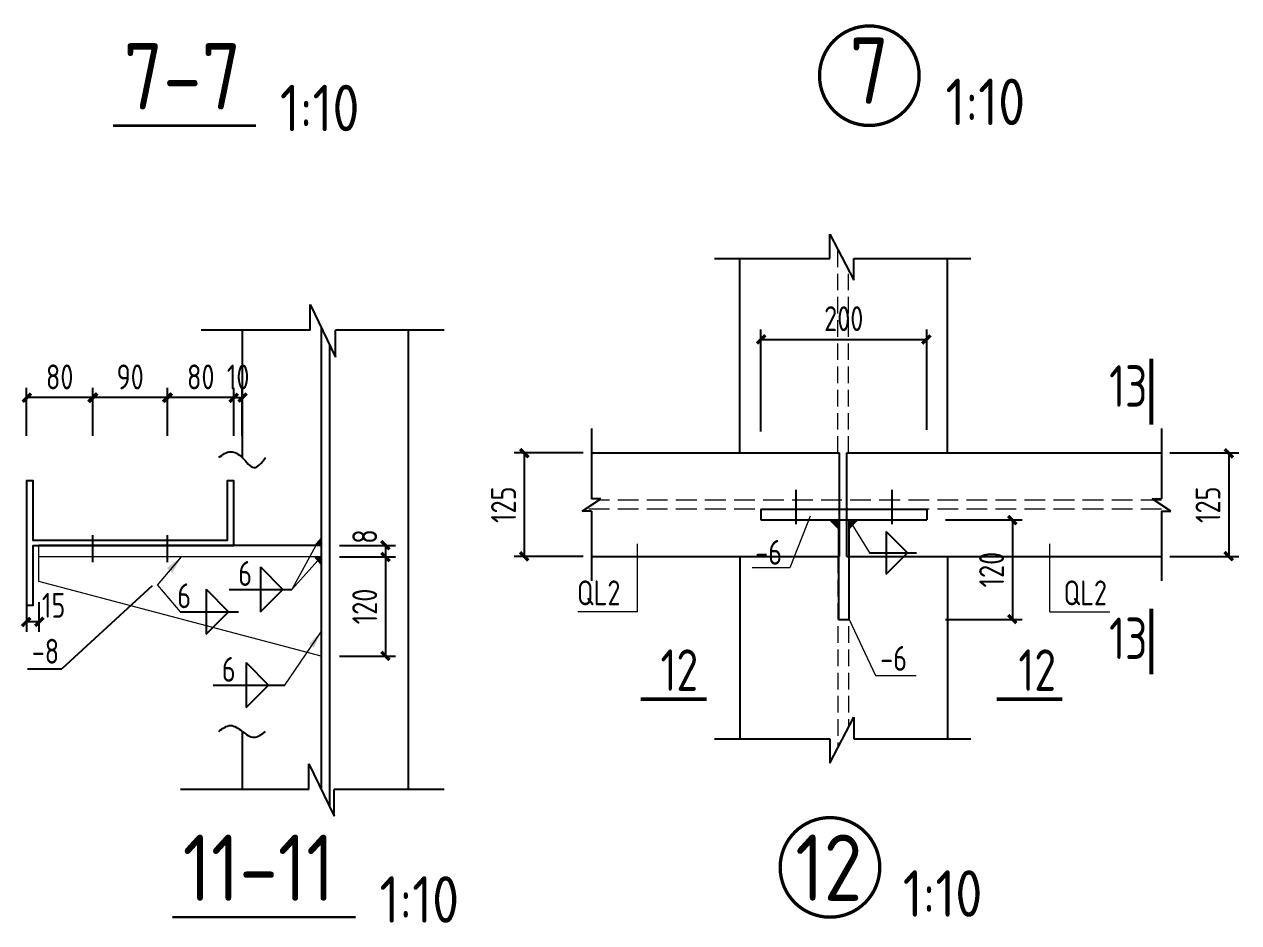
# Model space of a CAD drawing. Header units: millimetres. Extents: x 865490 to 879904, y 39442 to 44891.
# Drawn here: x 875750.8 to 875897.1, y 39741 to 39849.3 of the extents above; entities that cross this region are included whole.
import ezdxf

# ---------------------------------------------------------------- set-up
doc = ezdxf.new("R2010")
doc.units = ezdxf.units.MM
doc.header["$LTSCALE"] = 1000
doc.header["$MEASUREMENT"] = 0
doc.linetypes.add('DASH', pattern=[0.35, 0.25, -0.1])
for name, color, linetype, lineweight in [('1', 4, 'Continuous', 70), ('D3', 62, 'Continuous', 9), ('LZ', 64, 'Continuous', 9), ('数字', 3, 'Continuous', 9)]:
    doc.layers.add(name, color=color, linetype=linetype, lineweight=lineweight)
for name, color, linetype in [('D1', 112, 'Continuous'), ('D2', 6, 'Continuous'), ('DIM', 7, 'Continuous'), ('M_Prof', 2, 'Continuous'), ('Prof', 2, 'Continuous'), ('PUB_DIM', 3, 'Continuous'), ('文字', 7, 'Continuous'), ('桩', 6, 'Continuous')]:
    doc.layers.add(name, color=color, linetype=linetype)
doc.styles.add('GBHZ', font='gbenor.shx', dxfattribs={"width": 0.9, "bigfont": 'gbcbig.shx'})
doc.dimstyles.new('Y10', dxfattribs={"dimscale": 0, "dimtxt": 3, "dimasz": 0.01, "dimexe": 1.2, "dimexo": 1, "dimgap": 1, "dimtad": 1, "dimdec": 0, "dimlfac": 10, "dimzin": 0, "dimdsep": 46, "dimtxsty": 'GBHZ', "dimblk1": 'DX', "dimblk2": 'DX', "dimsah": 1, "dimcen": 0.09, "dimdle": 1, "dimadec": 0, "dimazin": 0, "dimtfac": 1, "dimtdec": 0, "dimtix": 1, "dimtmove": 2, "dimatfit": 3, "dimldrblk": 'DX', "dimfxl": 0, "dimtolj": 1, "dimtzin": 0, "dimarcsym": 0})

# ---------------------------------------------------------------- blocks, each defined once
blk = doc.blocks.new('DX')
at = {"color": 0, "linetype": 'ByBlock', "const_width": 40}
blk.add_lwpolyline([(-54, -51), (46, 49)], dxfattribs=at)
blk = doc.blocks.new('*D930')
at = {"layer": 'Defpoints', "color": 0, "linetype": 'ByBlock', "transparency": 16777216}
for p in [(875768.09, 39804.26), (875768.09, 39798.66), (875776.09, 39798.66)]:
    blk.add_point(p, dxfattribs=at)
at = {"layer": 'DIM', "color": 0, "linetype": 'ByBlock', "lineweight": -2, "transparency": 16777216}
for p, q in [((875768.09, 39799.66), (875768.09, 39805.46)), ((875776.09, 39799.66), (875776.09, 39805.46)), ((875776.08, 39804.26), (875768.1, 39804.26))]:
    blk.add_line(p, q, dxfattribs=at)
at = {"layer": 'DIM', "color": 0, "linetype": 'ByBlock', "lineweight": -2, "transparency": 16777216, "xscale": 0.01, "yscale": 0.01, "zscale": 0.01, "rotation": 180}
blk.add_blockref('DX', (875768.09, 39804.26), dxfattribs=at)
at = {"layer": 'DIM', "color": 0, "linetype": 'ByBlock', "lineweight": -2, "transparency": 16777216, "xscale": 0.01, "yscale": 0.01, "zscale": 0.01}
blk.add_blockref('DX', (875776.09, 39804.26), dxfattribs=at)
at = {"layer": 'DIM', "color": 0, "linetype": 'ByBlock', "transparency": 16777216, "insert": (875772.09, 39806.76), "char_height": 3, "attachment_point": 5, "style": 'GBHZ'}
blk.add_mtext('\\A1;80', dxfattribs=at)
blk = doc.blocks.new('*D931')
at = {"layer": 'Defpoints', "color": 0, "linetype": 'ByBlock', "transparency": 16777216}
for p in [(875759.09, 39804.26), (875759.09, 39798.66), (875768.09, 39798.66)]:
    blk.add_point(p, dxfattribs=at)
at = {"layer": 'DIM', "color": 0, "linetype": 'ByBlock', "lineweight": -2, "transparency": 16777216}
for p, q in [((875759.09, 39799.66), (875759.09, 39805.46)), ((875768.09, 39799.66), (875768.09, 39805.46)), ((875768.08, 39804.26), (875759.1, 39804.26))]:
    blk.add_line(p, q, dxfattribs=at)
at = {"layer": 'DIM', "color": 0, "linetype": 'ByBlock', "lineweight": -2, "transparency": 16777216, "xscale": 0.01, "yscale": 0.01, "zscale": 0.01, "rotation": 180}
blk.add_blockref('DX', (875759.09, 39804.26), dxfattribs=at)
at = {"layer": 'DIM', "color": 0, "linetype": 'ByBlock', "lineweight": -2, "transparency": 16777216, "xscale": 0.01, "yscale": 0.01, "zscale": 0.01}
blk.add_blockref('DX', (875768.09, 39804.26), dxfattribs=at)
at = {"layer": 'DIM', "color": 0, "linetype": 'ByBlock', "transparency": 16777216, "insert": (875763.59, 39806.76), "char_height": 3, "attachment_point": 5, "style": 'GBHZ'}
blk.add_mtext('\\A1;90', dxfattribs=at)
blk = doc.blocks.new('*D932')
at = {"layer": 'Defpoints', "color": 0, "linetype": 'ByBlock', "transparency": 16777216}
for p in [(875751.09, 39804.26), (875751.09, 39798.66), (875759.09, 39798.66)]:
    blk.add_point(p, dxfattribs=at)
at = {"layer": 'DIM', "color": 0, "linetype": 'ByBlock', "lineweight": -2, "transparency": 16777216}
for p, q in [((875751.09, 39799.66), (875751.09, 39805.46)), ((875759.09, 39799.66), (875759.09, 39805.46)), ((875759.08, 39804.26), (875751.1, 39804.26))]:
    blk.add_line(p, q, dxfattribs=at)
at = {"layer": 'DIM', "color": 0, "linetype": 'ByBlock', "lineweight": -2, "transparency": 16777216, "xscale": 0.01, "yscale": 0.01, "zscale": 0.01, "rotation": 180}
blk.add_blockref('DX', (875751.09, 39804.26), dxfattribs=at)
at = {"layer": 'DIM', "color": 0, "linetype": 'ByBlock', "lineweight": -2, "transparency": 16777216, "xscale": 0.01, "yscale": 0.01, "zscale": 0.01}
blk.add_blockref('DX', (875759.09, 39804.26), dxfattribs=at)
at = {"layer": 'DIM', "color": 0, "linetype": 'ByBlock', "transparency": 16777216, "insert": (875755.09, 39806.76), "char_height": 3, "attachment_point": 5, "style": 'GBHZ'}
blk.add_mtext('\\A1;80', dxfattribs=at)
blk = doc.blocks.new('*D933')
at = {"layer": 'Defpoints', "color": 0, "linetype": 'ByBlock', "transparency": 16777216}
for p in [(875787.82, 39786.44), (875787.82, 39785.09), (875794.34, 39785.09)]:
    blk.add_point(p, dxfattribs=at)
at = {"layer": 'DIM', "color": 0, "linetype": 'ByBlock', "lineweight": -2, "transparency": 16777216}
for p, q in [((875788.82, 39786.44), (875795.54, 39786.44)), ((875794.34, 39786.45), (875794.34, 39786.46)), ((875794.34, 39786.44), (875794.34, 39785.09)), ((875788.82, 39785.09), (875795.54, 39785.09)), ((875794.34, 39785.08), (875794.34, 39785.07))]:
    blk.add_line(p, q, dxfattribs=at)
at = {"layer": 'DIM', "color": 0, "linetype": 'ByBlock', "lineweight": -2, "transparency": 16777216, "xscale": 0.01, "yscale": 0.01, "zscale": 0.01}
for p, rotation in [((875794.34, 39786.44), 270), ((875794.34, 39785.09), 90)]:
    blk.add_blockref('DX', p, dxfattribs=dict(at, rotation=rotation))
at = {"layer": 'DIM', "color": 0, "linetype": 'ByBlock', "transparency": 16777216, "insert": (875791.84, 39787.52), "char_height": 3, "attachment_point": 5, "rotation": 90, "style": 'GBHZ'}
blk.add_mtext('\\A1;8', dxfattribs=at)
blk = doc.blocks.new('*D934')
at = {"layer": 'Defpoints', "color": 0, "linetype": 'ByBlock', "transparency": 16777216}
for p in [(875787.82, 39785.09), (875787.82, 39773.09), (875794.34, 39773.09)]:
    blk.add_point(p, dxfattribs=at)
at = {"layer": 'DIM', "color": 0, "linetype": 'ByBlock', "lineweight": -2, "transparency": 16777216}
for p, q in [((875788.82, 39785.09), (875795.54, 39785.09)), ((875794.34, 39785.08), (875794.34, 39773.1)), ((875788.82, 39773.09), (875795.54, 39773.09))]:
    blk.add_line(p, q, dxfattribs=at)
at = {"layer": 'DIM', "color": 0, "linetype": 'ByBlock', "lineweight": -2, "transparency": 16777216, "xscale": 0.01, "yscale": 0.01, "zscale": 0.01}
for p, rotation in [((875794.34, 39785.09), 90), ((875794.34, 39773.09), 270)]:
    blk.add_blockref('DX', p, dxfattribs=dict(at, rotation=rotation))
at = {"layer": 'DIM', "color": 0, "linetype": 'ByBlock', "transparency": 16777216, "insert": (875791.84, 39779.09), "char_height": 3, "attachment_point": 5, "rotation": 90, "style": 'GBHZ'}
blk.add_mtext('\\A1;120', dxfattribs=at)
blk = doc.blocks.new('*D935')
at = {"layer": 'Defpoints', "color": 0, "linetype": 'ByBlock', "transparency": 16777216}
for p in [(875777.09, 39804.26), (875776.09, 39798.66), (875777.09, 39798.66)]:
    blk.add_point(p, dxfattribs=at)
at = {"layer": 'DIM', "color": 0, "linetype": 'ByBlock', "lineweight": -2, "transparency": 16777216}
for p, q in [((875776.09, 39799.66), (875776.09, 39805.46)), ((875777.09, 39799.66), (875777.09, 39805.46)), ((875776.08, 39804.26), (875776.07, 39804.26)), ((875776.09, 39804.26), (875777.09, 39804.26)), ((875777.1, 39804.26), (875777.11, 39804.26))]:
    blk.add_line(p, q, dxfattribs=at)
at = {"layer": 'DIM', "color": 0, "linetype": 'ByBlock', "lineweight": -2, "transparency": 16777216, "xscale": 0.01, "yscale": 0.01, "zscale": 0.01}
blk.add_blockref('DX', (875776.09, 39804.26), dxfattribs=at)
at = {"layer": 'DIM', "color": 0, "linetype": 'ByBlock', "lineweight": -2, "transparency": 16777216, "xscale": 0.01, "yscale": 0.01, "zscale": 0.01, "rotation": 180}
blk.add_blockref('DX', (875777.09, 39804.26), dxfattribs=at)
at = {"layer": 'DIM', "color": 0, "linetype": 'ByBlock', "transparency": 16777216, "insert": (875776.59, 39806.76), "char_height": 3, "attachment_point": 5, "style": 'GBHZ'}
blk.add_mtext('\\A1;10', dxfattribs=at)
blk = doc.blocks.new('*D938')
at = {"layer": 'Defpoints', "color": 0, "linetype": 'ByBlock', "transparency": 16777216}
for p in [(875751.09, 39780.61, 5), (875752.59, 39780.61, 5), (875751.09, 39777.23)]:
    blk.add_point(p, dxfattribs=at)
at = {"layer": 'DIM', "color": 0, "linetype": 'ByBlock', "lineweight": -2, "transparency": 16777216}
for p, q in [((875751.09, 39779.61), (875751.09, 39776.03)), ((875752.59, 39779.61), (875752.59, 39776.03)), ((875751.08, 39777.23), (875751.07, 39777.23)), ((875752.59, 39777.23), (875751.09, 39777.23)), ((875752.6, 39777.23), (875752.61, 39777.23))]:
    blk.add_line(p, q, dxfattribs=at)
at = {"layer": 'DIM', "color": 0, "linetype": 'ByBlock', "lineweight": -2, "transparency": 16777216, "xscale": 0.01, "yscale": 0.01, "zscale": 0.01}
blk.add_blockref('DX', (875751.09, 39777.23), dxfattribs=at)
at = {"layer": 'DIM', "color": 0, "linetype": 'ByBlock', "lineweight": -2, "transparency": 16777216, "xscale": 0.01, "yscale": 0.01, "zscale": 0.01, "rotation": 180}
blk.add_blockref('DX', (875752.59, 39777.23), dxfattribs=at)
at = {"layer": 'DIM', "color": 0, "linetype": 'ByBlock', "transparency": 16777216, "insert": (875754.36, 39779.23), "char_height": 3, "attachment_point": 5, "style": 'GBHZ'}
blk.add_mtext('\\A1;15', dxfattribs=at)
blk = doc.blocks.new('*D1288')
at = {"layer": 'Defpoints', "color": 0, "linetype": 'ByBlock', "transparency": 16777216}
for p in [(875859.55, 39811.28), (875839.55, 39799.17), (875859.55, 39799.38)]:
    blk.add_point(p, dxfattribs=at)
at = {"layer": 'DIM', "color": 0, "linetype": 'ByBlock', "lineweight": -2, "transparency": 16777216}
for p, q in [((875839.55, 39800.17), (875839.55, 39812.48)), ((875859.55, 39800.38), (875859.55, 39812.48)), ((875839.56, 39811.28), (875859.54, 39811.28))]:
    blk.add_line(p, q, dxfattribs=at)
at = {"layer": 'DIM', "color": 0, "linetype": 'ByBlock', "lineweight": -2, "transparency": 16777216, "xscale": 0.01, "yscale": 0.01, "zscale": 0.01, "rotation": 180}
blk.add_blockref('DX', (875839.55, 39811.28), dxfattribs=at)
at = {"layer": 'DIM', "color": 0, "linetype": 'ByBlock', "lineweight": -2, "transparency": 16777216, "xscale": 0.01, "yscale": 0.01, "zscale": 0.01}
blk.add_blockref('DX', (875859.55, 39811.28), dxfattribs=at)
at = {"layer": 'DIM', "color": 0, "linetype": 'ByBlock', "transparency": 16777216, "insert": (875849.55, 39813.78), "char_height": 3, "attachment_point": 5, "style": 'GBHZ'}
blk.add_mtext('\\A1;200', dxfattribs=at)
blk = doc.blocks.new('*D1289')
at = {"layer": 'Defpoints', "color": 0, "linetype": 'ByBlock', "transparency": 16777216}
for p in [(875860.81, 39789.53), (875860.81, 39777.53), (875869.86, 39777.53)]:
    blk.add_point(p, dxfattribs=at)
at = {"layer": 'DIM', "color": 0, "linetype": 'ByBlock', "lineweight": -2, "transparency": 16777216}
for p, q in [((875861.81, 39789.53), (875871.06, 39789.53)), ((875869.86, 39789.52), (875869.86, 39777.54)), ((875861.81, 39777.53), (875871.06, 39777.53))]:
    blk.add_line(p, q, dxfattribs=at)
at = {"layer": 'DIM', "color": 0, "linetype": 'ByBlock', "lineweight": -2, "transparency": 16777216, "xscale": 0.01, "yscale": 0.01, "zscale": 0.01}
for p, rotation in [((875869.86, 39789.53), 90), ((875869.86, 39777.53), 270)]:
    blk.add_blockref('DX', p, dxfattribs=dict(at, rotation=rotation))
at = {"layer": 'DIM', "color": 0, "linetype": 'ByBlock', "transparency": 16777216, "insert": (875867.36, 39783.53), "char_height": 3, "attachment_point": 5, "rotation": 90, "style": 'GBHZ'}
blk.add_mtext('\\A1;120', dxfattribs=at)
blk = doc.blocks.new('*D1290')
at = {"layer": 'Defpoints', "color": 0, "linetype": 'ByBlock', "transparency": 16777216}
for p in [(875887.83, 39797.6), (875887.83, 39785.1), (875895.93, 39785.1)]:
    blk.add_point(p, dxfattribs=at)
at = {"layer": 'DIM', "color": 0, "linetype": 'ByBlock', "lineweight": -2, "transparency": 16777216}
for p, q in [((875888.83, 39797.6), (875897.13, 39797.6)), ((875895.93, 39797.59), (875895.93, 39785.11)), ((875888.83, 39785.1), (875897.13, 39785.1))]:
    blk.add_line(p, q, dxfattribs=at)
at = {"layer": 'DIM', "color": 0, "linetype": 'ByBlock', "lineweight": -2, "transparency": 16777216, "xscale": 0.01, "yscale": 0.01, "zscale": 0.01}
for p, rotation in [((875895.93, 39797.6), 90), ((875895.93, 39785.1), 270)]:
    blk.add_blockref('DX', p, dxfattribs=dict(at, rotation=rotation))
at = {"layer": 'DIM', "color": 0, "linetype": 'ByBlock', "transparency": 16777216, "insert": (875893.43, 39791.35), "char_height": 3, "attachment_point": 5, "rotation": 90, "style": 'GBHZ'}
blk.add_mtext('\\A1;125', dxfattribs=at)
blk = doc.blocks.new('*D1291')
at = {"layer": 'Defpoints', "color": 0, "linetype": 'ByBlock', "transparency": 16777216}
for p in [(875819.16, 39797.6), (875811.06, 39785.1), (875819.16, 39785.1)]:
    blk.add_point(p, dxfattribs=at)
at = {"layer": 'DIM', "color": 0, "linetype": 'ByBlock', "lineweight": -2, "transparency": 16777216}
for p, q in [((875818.16, 39797.6), (875809.86, 39797.6)), ((875811.06, 39797.59), (875811.06, 39785.11)), ((875818.16, 39785.1), (875809.86, 39785.1))]:
    blk.add_line(p, q, dxfattribs=at)
at = {"layer": 'DIM', "color": 0, "linetype": 'ByBlock', "lineweight": -2, "transparency": 16777216, "xscale": 0.01, "yscale": 0.01, "zscale": 0.01}
for p, rotation in [((875811.06, 39797.6), 90), ((875811.06, 39785.1), 270)]:
    blk.add_blockref('DX', p, dxfattribs=dict(at, rotation=rotation))
at = {"layer": 'DIM', "color": 0, "linetype": 'ByBlock', "transparency": 16777216, "insert": (875808.56, 39791.35), "char_height": 3, "attachment_point": 5, "rotation": 90, "style": 'GBHZ'}
blk.add_mtext('\\A1;125', dxfattribs=at)

msp = doc.modelspace()

# ---------------------------------------------------------------- linework, layer by layer
at = {"linetype": 'ByBlock', "ltscale": 0.5, "const_width": 0.4}
for points in [[(875846.632, 39843.066, 1), (875858.632, 39843.066, 1)], [(875841.889, 39747.641, 1), (875853.889, 39747.641, 1)]]:
    msp.add_lwpolyline(points, format="xyb", close=True, dxfattribs=at)
at = {"layer": '1', "color": 2, "const_width": 0.48}
for points in [[(875886.597, 39808.943), (875886.597, 39801.021)], [(875886.597, 39778.821), (875886.597, 39770.899)], [(875825.096, 39767.919), (875833.019, 39767.919)], [(875867.962, 39767.919), (875875.884, 39767.919)]]:
    msp.add_lwpolyline(points, dxfattribs=at)
at = {"layer": 'D1', "color": 251}
for p, q in [((875847.892, 39823.957), (875850.767, 39818.408)), ((875847.892, 39821.025), (875847.892, 39823.957)), ((875833.965, 39821.025), (875847.892, 39821.025)), ((875850.767, 39821.025), (875864.875, 39821.025)), ((875850.767, 39818.408), (875850.767, 39821.025)), ((875785.251, 39812.396, 5), (875785.251, 39815.482, 5)), ((875785.251, 39815.482, 5), (875788.329, 39809.16, 5)), ((875785.251, 39812.396, 5), (875772.145, 39812.396, 5)), ((875788.329, 39809.16, 5), (875788.329, 39812.396, 5)), ((875801.414, 39812.396, 5), (875788.329, 39812.396, 5)), ((875819.157, 39800.529), (875819.157, 39792.078)), ((875887.831, 39800.529), (875887.831, 39792.078)), ((875818.033, 39790.597), (875820.281, 39792.078)), ((875820.281, 39792.078), (875819.157, 39792.078)), ((875888.955, 39790.597), (875886.707, 39792.078)), ((875886.707, 39792.078), (875887.831, 39792.078)), ((875819.157, 39790.597), (875818.033, 39790.597)), ((875819.157, 39790.597), (875819.157, 39782.173)), ((875887.831, 39790.597), (875887.831, 39782.173)), ((875887.831, 39790.597), (875888.955, 39790.597)), ((875854.673, 39788.141), (875854.673, 39783.003)), ((875854.673, 39788.141), (875857.242, 39785.572)), ((875852.643, 39785.572), (875858.324, 39785.572)), ((875854.673, 39783.003), (875857.242, 39785.572)), ((875779.277, 39783.85, 5), (875779.277, 39778.441, 5)), ((875779.277, 39783.85, 5), (875781.982, 39781.145, 5)), ((875772.745, 39781.162, 5), (875772.745, 39775.752, 5)), ((875772.745, 39781.162, 5), (875775.45, 39778.457, 5)), ((875775.523, 39781.145, 5), (875783.069, 39781.145, 5)), ((875779.277, 39778.441, 5), (875781.982, 39781.145, 5)), ((875769.603, 39778.457, 5), (875776.626, 39778.457, 5)), ((875772.745, 39775.752, 5), (875775.45, 39778.457, 5)), ((875777.548, 39772.321, 5), (875780.253, 39769.616, 5)), ((875777.548, 39772.321, 5), (875777.548, 39766.911, 5)), ((875773.577, 39769.616, 5), (875782.203, 39769.616, 5)), ((875777.548, 39766.911, 5), (875780.253, 39769.616, 5)), ((875847.892, 39760.203), (875850.767, 39765.753)), ((875850.767, 39765.753), (875850.767, 39763.136)), ((875833.965, 39763.136), (875847.892, 39763.136)), ((875847.892, 39763.136), (875847.892, 39760.203)), ((875850.767, 39763.136), (875864.875, 39763.136)), ((875785.101, 39760.133, 5), (875788.178, 39753.812, 5)), ((875785.101, 39757.048, 5), (875785.101, 39760.133, 5)), ((875785.101, 39757.048, 5), (875769.655, 39757.048, 5)), ((875788.178, 39753.812, 5), (875788.178, 39757.048, 5)), ((875801.414, 39757.048, 5), (875788.178, 39757.048, 5))]:
    msp.add_line(p, q, dxfattribs=at)
at = {"layer": 'D2'}
for p, q in [((875837.049, 39797.603), (875837.049, 39821.025)), ((875862.049, 39797.603), (875862.049, 39821.025)), ((875777.086, 39812.396, 5), (875777.086, 39797.039, 5)), ((875786.586, 39812.739, 5), (875786.586, 39757.048, 5)), ((875797.086, 39812.396, 5), (875797.086, 39757.048, 5)), ((875787.586, 39810.685, 5), (875787.586, 39755.028, 5)), ((875819.157, 39797.603), (875849.053, 39797.603)), ((875849.053, 39785.103), (875849.053, 39797.603)), ((875849.938, 39785.103), (875849.938, 39797.603)), ((875849.938, 39797.603), (875887.831, 39797.603)), ((875839.549, 39790.818), (875839.549, 39789.533)), ((875839.549, 39790.818), (875859.549, 39790.818)), ((875859.549, 39790.818), (875859.549, 39789.533)), ((875839.549, 39789.533), (875859.549, 39789.533)), ((875848.907, 39789.533), (875848.907, 39777.53)), ((875850.191, 39777.53), (875850.191, 39789.533)), ((875759.086, 39784.412, 5), (875759.086, 39787.68, 5)), ((875768.086, 39784.412, 5), (875768.086, 39787.68, 5)), ((875786.586, 39786.44, 5), (875752.586, 39786.44, 5)), ((875819.157, 39785.103), (875849.053, 39785.103)), ((875837.049, 39785.103), (875837.049, 39763.136)), ((875849.938, 39785.103), (875887.831, 39785.103)), ((875862.049, 39785.103), (875862.049, 39763.136)), ((875848.907, 39777.53), (875850.191, 39777.53)), ((875777.086, 39764.037, 5), (875777.086, 39757.104, 5))]:
    msp.add_line(p, q, dxfattribs=at)
at = {"layer": 'D2', "linetype": 'Continuous'}
for p, q in [((875843.768, 39793.137), (875843.768, 39788.998)), ((875855.33, 39793.137), (875855.33, 39788.998))]:
    msp.add_line(p, q, dxfattribs=at)
at = {"layer": 'D3', "color": 251}
for p, q in [((875845.505, 39789.961), (875843.051, 39783.736)), ((875850.191, 39789.533), (875852.643, 39785.572)), ((875786.2, 39786.891, 5), (875783.069, 39781.145, 5)), ((875824.712, 39778.445), (875824.712, 39786.635)), ((875874.386, 39778.445), (875874.386, 39786.635)), ((875766.895, 39781.645, 5), (875769.76, 39785.088, 5)), ((875786.2, 39784.637, 5), (875783.069, 39781.145, 5)), ((875843.051, 39783.736), (875838.524, 39783.736)), ((875766.895, 39781.645, 5), (875769.603, 39778.457, 5)), ((875824.712, 39778.445), (875817.499, 39778.445)), ((875874.386, 39778.445), (875881.598, 39778.445)), ((875850.191, 39777.53), (875853.358, 39770.771)), ((875782.203, 39769.616, 5), (875786.586, 39776.021, 5)), ((875853.358, 39770.771), (875858.285, 39770.771))]:
    msp.add_line(p, q, dxfattribs=at)
at = {"layer": 'D3'}
for p, q in [((875847.836, 39789.533), (875848.907, 39788.462)), ((875851.262, 39789.533), (875850.191, 39788.462)), ((875786.586, 39787.342, 5), (875785.815, 39786.44, 5)), ((875752.586, 39782.088, 5), (875752.586, 39786.44, 5)), ((875786.586, 39785.088, 5), (875752.586, 39785.088, 5)), ((875786.586, 39784.187, 5), (875785.815, 39785.088, 5)), ((875786.586, 39773.092, 5), (875752.586, 39782.088, 5))]:
    msp.add_line(p, q, dxfattribs=at)
for points in [[(875847.836, 39789.533), (875848.907, 39789.533), (875848.907, 39788.462), (875848.907, 39789.533)], [(875851.262, 39789.533), (875850.191, 39789.533), (875850.191, 39788.462), (875850.191, 39789.533)], [(875786.586, 39787.342, 5), (875786.586, 39786.44, 5), (875785.815, 39786.44, 5), (875786.586, 39786.44, 5)], [(875786.586, 39784.187, 5), (875786.586, 39785.088, 5), (875785.815, 39785.088, 5), (875786.586, 39785.088, 5)]]:
    msp.add_solid(points, dxfattribs=at)
at = {"layer": 'D3', "color": 251}
for points in [[(875767.985, 39783.711, 5), (875769.76, 39785.088, 5), (875767.985, 39783.711, 5), (875768.67, 39783.124, 5)], [(875785.087, 39774.559, 5), (875786.586, 39776.021, 5), (875785.087, 39774.559, 5), (875785.702, 39774.106, 5)]]:
    msp.add_solid(points, dxfattribs=at)
at = {"layer": 'LZ', "color": 251, "linetype": 'DASH', "ltscale": 0.008}
for p, q in [((875848.853, 39797.603), (875848.853, 39822.102)), ((875850.138, 39797.603), (875850.138, 39819.622)), ((875848.853, 39785.103), (875848.853, 39762.059)), ((875850.138, 39785.103), (875850.138, 39764.538))]:
    msp.add_line(p, q, dxfattribs=at)
at = {"layer": 'LZ', "color": 251, "linetype": 'DASH', "ltscale": 0.01}
for p, q in [((875887.831, 39791.888), (875819.993, 39791.888)), ((875887.831, 39790.818), (875818.367, 39790.818))]:
    msp.add_line(p, q, dxfattribs=at)
at = {"layer": 'M_Prof', "elevation": 5}
msp.add_lwpolyline([(875776.089, 39786.44), (875776.089, 39794.24), (875775.289, 39794.24), (875775.289, 39787.04), (875751.889, 39787.04), (875751.889, 39794.24), (875751.089, 39794.24), (875751.089, 39779.24), (875751.889, 39779.24), (875751.889, 39786.44), (875776.089, 39786.44)], dxfattribs=at)
at = {"layer": 'Prof'}
for points in [[(875774.269, 39797.039, 5), (875775.678, 39797.743, 5), (875777.086, 39797.039, 5), (875778.495, 39795.835, 5), (875779.903, 39797.039, 5)], [(875774.269, 39764.037, 5), (875775.678, 39764.741, 5), (875777.086, 39764.037, 5), (875778.495, 39763.332, 5), (875779.903, 39764.037, 5)]]:
    msp.add_spline(points, degree=3, dxfattribs=at)
at = {"layer": '文字', "color": 6, "const_width": 0.32, "elevation": 5}
msp.add_lwpolyline([(875761.525, 39837.044), (875778.739, 39837.044)], dxfattribs=at)
at = {"layer": '文字', "color": 6, "const_width": 0.32}
msp.add_lwpolyline([(875768.664, 39741.641), (875790.745, 39741.641)], dxfattribs=at)
at = {"layer": '桩'}
for p in [(875766.234, 39781.569, 5), (875751.214, 39771.573, 5)]:
    msp.add_line(p, (875755.362, 39771.573, 5), dxfattribs=at)

# ---------------------------------------------------------------- texts
at = {"layer": 'PUB_DIM', "style": 'GBHZ', "width": 0.9}
for s, p in [('13', (875881.522, 39803.166)), ('13', (875881.522, 39772.755)), ('12', (875827.475, 39768.92)), ('12', (875870.592, 39768.92))]:
    msp.add_text(s, height=5, dxfattribs=at).set_placement(p)
at = {"layer": '数字', "style": 'GBHZ', "width": 0.9}
for s, p in [('-6', (875838.889, 39784.123)), ('6', (875776.606, 39781.569, 5)), ('6', (875769.258, 39778.881, 5)), ('QL2', (875817.409, 39779.234)), ('QL2', (875876.024, 39779.234)), ('-8', (875751.727, 39772.191, 5)), ('-6', (875853.94, 39771.336)), ('6', (875774.627, 39770.012, 5))]:
    msp.add_text(s, height=3, dxfattribs=at).set_placement(p)
at = {"layer": '文字', "color": 6, "style": 'GBHZ'}
for s, height, p in [('7-7', 8, (875762.776, 39838.996, 5)), ('7', 8, (875850.238, 39839.676)), ('1:10', 5.6, (875861.813, 39837.114, -0.009)), ('1:10', 5.6, (875781.618, 39836.375, 5)), ('11-11', 8, (875769.915, 39743.593)), ('12', 8, (875843.721, 39743.608)), ('1:10', 5.6, (875793.624, 39740.972)), ('1:10', 5.6, (875856.656, 39741.689, -0.009))]:
    msp.add_text(s, height=height, dxfattribs=at).set_placement(p)

# ---------------------------------------------------------------- dimensions: what is measured, and where the dimension line sits
at = {"layer": 'DIM', "linetype": 'ByBlock'}
for base, p1, p2, picture, middle in [((875859.549, 39811.278), (875839.549, 39799.168), (875859.549, 39799.382), '*D1288', (875849.549, 39813.778)), ((875777.086, 39804.261, 5), (875776.086, 39798.664, 5), (875777.086, 39798.664, 5), '*D935', (875776.586, 39806.761, 5))]:
    dim = msp.add_linear_dim(base=base, p1=p1, p2=p2, dimstyle='Y10', override={"dimscale": 1}, dxfattribs=at)
    dim.commit()
    dim.dimension.update_dxf_attribs({"geometry": picture, "text_midpoint": middle})
for base, p1, p2, angle, picture, middle in [((875751.086, 39804.261, 5), (875759.086, 39798.664, 5), (875751.086, 39798.664, 5), 180, '*D932', (875755.086, 39806.761, 5)), ((875759.086, 39804.261, 5), (875768.086, 39798.664, 5), (875759.086, 39798.664, 5), 180, '*D931', (875763.586, 39806.761, 5)), ((875768.086, 39804.261, 5), (875776.086, 39798.664, 5), (875768.086, 39798.664, 5), 180, '*D930', (875772.086, 39806.761, 5)), ((875811.057, 39785.103), (875819.157, 39797.603), (875819.157, 39785.103), 270, '*D1291', (875808.557, 39791.353)), ((875895.931, 39785.103), (875887.831, 39797.603), (875887.831, 39785.103), 270, '*D1290', (875893.431, 39791.353)), ((875869.859, 39777.53), (875860.812, 39789.533), (875860.812, 39777.53), 270, '*D1289', (875867.359, 39783.532)), ((875794.336, 39773.092, 5), (875787.818, 39785.088, 5), (875787.818, 39773.092, 5), 270, '*D934', (875791.836, 39779.09, 5))]:
    dim = msp.add_linear_dim(base=base, p1=p1, p2=p2, angle=angle, dimstyle='Y10', override={"dimscale": 1}, dxfattribs=at)
    dim.commit()
    dim.dimension.update_dxf_attribs({"geometry": picture, "text_midpoint": middle})
dim = msp.add_linear_dim(base=(875794.336, 39785.088, 5), p1=(875787.818, 39786.44, 5), p2=(875787.818, 39785.088, 5), angle=270, text='8', dimstyle='Y10', override={"dimscale": 1}, dxfattribs=at)
dim.commit()
dim.dimension.update_dxf_attribs({"geometry": '*D933', "text_midpoint": (875791.836, 39787.522, 5), "dimtype": 160})
dim = msp.add_linear_dim(base=(875751.089, 39777.233), p1=(875752.586, 39780.614, 5), p2=(875751.089, 39780.614, 5), dimstyle='Y10', override={"dimscale": 1}, dxfattribs=at)
dim.commit()
dim.dimension.update_dxf_attribs({"geometry": '*D938', "text_midpoint": (875754.357, 39779.232), "dimtype": 160})

doc.saveas('drawing.dxf')
